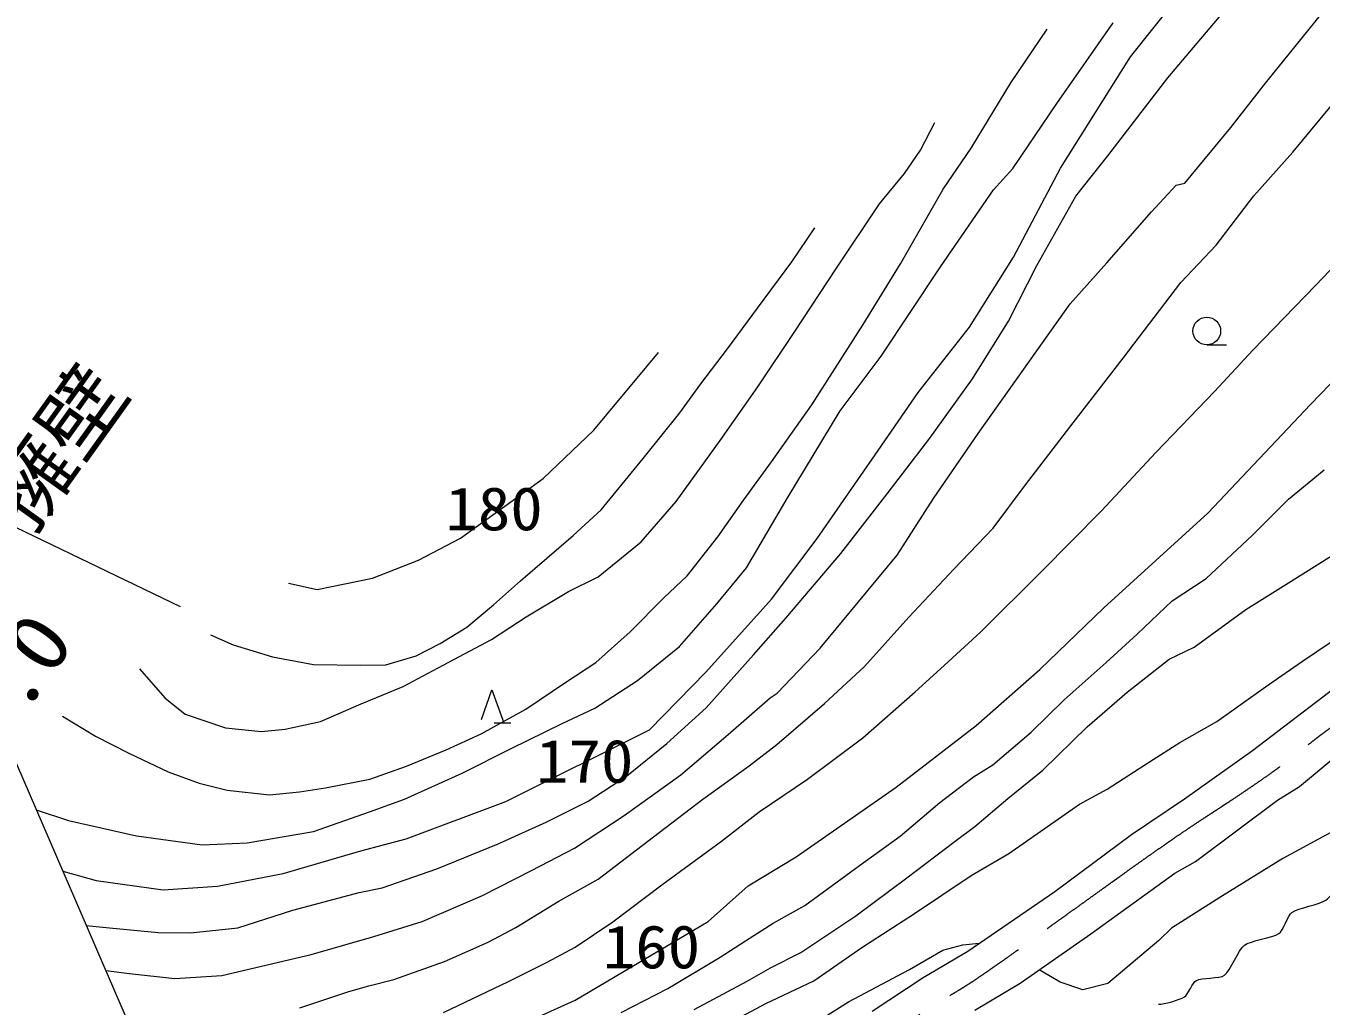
# Model space of a CAD drawing. Units: millimetres, scale not verified. Extents: x 40000 to 680000, y 20000 to 380000.
# Drawn here: x 280169 to 334966, y 275987 to 317458 of the extents above; entities that cross this region are included whole.
import ezdxf
from ezdxf.enums import TextEntityAlignment as Align

# ---------------------------------------------------------------- set-up
doc = ezdxf.new("R2010")
doc.units = ezdxf.units.MM
doc.header["$LTSCALE"] = 1000
doc.linetypes.add('CHAIN', pattern=[18.5, 12, -1.5, 3.5, -1.5])
doc.layers.add('M-BMK', color=2, linetype='CHAIN', lineweight=13)
doc.layers.add('M-WORK', color=1, linetype='Continuous', lineweight=13)
doc.styles.add('ＭＳ ゴシック', font='')
doc.styles.get('ＭＳ ゴシック').set_extended_font_data('MS Gothic')

msp = doc.modelspace()

# ---------------------------------------------------------------- linework, layer by layer
at = {"layer": 'M-BMK'}
msp.add_open_spline([(291880, 259957), (293667, 260804), (294147, 261033), (295574, 261775), (297097, 262567), (297928, 263053), (299421, 263899), (300985, 264785), (301849, 265303), (303402, 266207), (304617, 266915), (305307, 267296), (306511, 268023), (308039, 268946), (308881, 269486), (310399, 270424), (311449, 271073), (312070, 271387), (313087, 272086), (314986, 273390), (315962, 274246), (317858, 275554), (318820, 276217), (319423, 276492), (320392, 277144), (321808, 278097), (322562, 278688), (323952, 279678), (325752, 280960), (326742, 281704), (328559, 282961), (330336, 284192), (331393, 284793), (333145, 286060), (334013, 286688), (334454, 287102), (335320, 287732), (336320, 288460), (336936, 288789), (337936, 289517), (339366, 290558), (340115, 291209), (341517, 292287), (342652, 293161), (343301, 293633), (344431, 294514), (345418, 295283), (345961, 295727), (346934, 296514), (347736, 297164), (348174, 297541), (348979, 298187), (350539, 299438), (351399, 300158), (353021, 301326), (353794, 301882), (354287, 302103), (355073, 302640), (355935, 303228), (356404, 303577), (357242, 304199), (358360, 305029), (358950, 305543), (360073, 306367), (361153, 307159), (361753, 307613), (362884, 308330), (363942, 309001), (364564, 309330), (365648, 309958), (366302, 310338), (366667, 310552), (367330, 310916), (368373, 311488), (368969, 311789), (370043, 312300), (370576, 312553), (370889, 312664), (371439, 312879), (372450, 313273), (372809, 313367), (374075, 313756)], degree=3, knots=[0, 0, 0, 0, 1, 1, 1, 2, 2, 2, 3, 3, 3, 4, 4, 4, 5, 5, 5, 6, 6, 6, 7, 7, 7, 8, 8, 8, 9, 9, 9, 10, 10, 10, 11, 11, 11, 12, 12, 12, 13, 13, 13, 14, 14, 14, 15, 15, 15, 16, 16, 16, 17, 17, 17, 18, 18, 18, 19, 19, 19, 20, 20, 20, 21, 21, 21, 22, 22, 22, 23, 23, 23, 24, 24, 24, 25, 25, 25, 26, 26, 26, 27, 27, 27, 27], dxfattribs=at)
at = {"layer": 'M-WORK'}
for p, q in [((326904, 316149), (329817, 319817)), ((328486, 315266), (331633, 318991)), ((332615, 315028), (334939, 317905)), ((321835, 315051), (323377, 317325)), ((323783, 314173), (326175, 317590)), ((323937, 311437), (326904, 316149)), ((325945, 311963), (328486, 315266)), ((320166, 312290), (321835, 315051)), ((331150, 313153), (332615, 315028)), ((333769, 312109), (336081, 314907)), ((321931, 311422), (323783, 314173)), ((318022, 312197), (318625, 313377)), ((329198, 310802), (331150, 313153)), ((317347, 311207), (318022, 312197)), ((318971, 310556), (320166, 312290)), ((324587, 310257), (325945, 311963)), ((332126, 310265), (333769, 312109)), ((321104, 310523), (321931, 311422)), ((321959, 307679), (323937, 311437)), ((316279, 309929), (317347, 311207)), ((327798, 309595), (328838, 310725)), ((328838, 310725), (329198, 310802)), ((317166, 307389), (318971, 310556)), ((318858, 307267), (321104, 310523)), ((322936, 307321), (324587, 310257)), ((330530, 308182), (332126, 310265)), ((314437, 307170), (316279, 309929)), ((252335, 309404), (286699, 292896)), ((325897, 307437), (327798, 309595)), ((334750, 306495), (337658, 309550)), ((312576, 307478), (313553, 308913)), ((329034, 306604), (330530, 308182)), ((311128, 305519), (312576, 307478)), ((320089, 304712), (321959, 307679)), ((324355, 305703), (325897, 307437)), ((312707, 304523), (314437, 307170)), ((315587, 304827), (317166, 307389)), ((316353, 303491), (318858, 307267)), ((321743, 304963), (322936, 307321)), ((326594, 303393), (329034, 306604)), ((332080, 303743), (334750, 306495)), ((309850, 303789), (311128, 305519)), ((322082, 302492), (324355, 305703)), ((334520, 301433), (338171, 305245)), ((313424, 301426), (315587, 304827)), ((317913, 301942), (320089, 304712)), ((320220, 302522), (321743, 304963)), ((311141, 302183), (312707, 304523)), ((304201, 300352), (306937, 303640)), ((308723, 302321), (309850, 303789)), ((330131, 303962), (330969, 303962)), ((330465, 301999), (332080, 303743)), ((314619, 301166), (316353, 303491)), ((324474, 300668), (326594, 303393)), ((318412, 300017), (320220, 302522)), ((320451, 300218), (322082, 302492)), ((307832, 301082), (308723, 302321)), ((309542, 299922), (311141, 302183)), ((316223, 299497), (317913, 301942)), ((327970, 299403), (330465, 301999)), ((311720, 299021), (313424, 301426)), ((330169, 296847), (334520, 301433)), ((306285, 299155), (307832, 301082)), ((312377, 297460), (314619, 301166)), ((302056, 298309), (304201, 300352)), ((322465, 298035), (324474, 300668)), ((307674, 297334), (309542, 299922)), ((316605, 297660), (318412, 300017)), ((318562, 297469), (320451, 300218)), ((313651, 295774), (316223, 299497)), ((325676, 296935), (327970, 299403)), ((304503, 296980), (306285, 299155)), ((310547, 297408), (311720, 299021)), ((333586, 297433), (335102, 298679)), ((298562, 295779), (302056, 298309)), ((314641, 295136), (316605, 297660)), ((321098, 296209), (322465, 298035)), ((306200, 295636), (307674, 297334)), ((309446, 295836), (310547, 297408)), ((310662, 294533), (312377, 297460)), ((317034, 295067), (318562, 297469)), ((332058, 295917), (333586, 297433)), ((303316, 295898), (304503, 296980)), ((323144, 294375), (325676, 296935)), ((325781, 292837), (330169, 296847)), ((319428, 294466), (321098, 296209)), ((330106, 294080), (332058, 295917)), ((296777, 294854), (298562, 295779)), ((301088, 293985), (303316, 295898)), ((304384, 294142), (306200, 295636)), ((308142, 294184), (309446, 295836)), ((311709, 293203), (313651, 295774)), ((333471, 293830), (336131, 295491)), ((294837, 294096), (296777, 294854)), ((312320, 292402), (314641, 295136)), ((315390, 293089), (317034, 295067)), ((309405, 293010), (310662, 294533)), ((317520, 292438), (319428, 294466)), ((320566, 291815), (323144, 294375)), ((291279, 293878), (292487, 293608)), ((292487, 293608), (294837, 294096)), ((299955, 292962), (301088, 293985)), ((303120, 293526), (304384, 294142)), ((307165, 293260), (308142, 294184)), ((328667, 293130), (330106, 294080)), ((331782, 292766), (333471, 293830)), ((301337, 292458), (303120, 293526)), ((305730, 291825), (307165, 293260)), ((308940, 290110), (311709, 293203)), ((298827, 292012), (299955, 292962)), ((307827, 291202), (309405, 293010)), ((313771, 291124), (315390, 293089)), ((323065, 290229), (325781, 292837)), ((327190, 291717), (328667, 293130)), ((329599, 291170), (331782, 292766)), ((299862, 291495), (301337, 292458)), ((310953, 290852), (312320, 292402)), ((315648, 290356), (317520, 292438)), ((287981, 291691), (288932, 291272)), ((297694, 291324), (298827, 292012)), ((304282, 290527), (305730, 291825)), ((319024, 290393), (320566, 291815)), ((325880, 290522), (327190, 291717)), ((334186, 290582), (335957, 291775)), ((288932, 291272), (290609, 290760)), ((296678, 290813), (297694, 291324)), ((297824, 290407), (299862, 291495)), ((306038, 289762), (307827, 291202)), ((311960, 289223), (313771, 291124)), ((328535, 290665), (329599, 291170)), ((290609, 290760), (292333, 290439)), ((292333, 290439), (294319, 290413)), ((295393, 290426), (296678, 290813)), ((303017, 289695), (304282, 290527)), ((308944, 288613), (310953, 290852)), ((324094, 288942), (325880, 290522)), ((326755, 289270), (328535, 290665)), ((332608, 289491), (334186, 290582)), ((278164, 289948), (290990, 260245)), ((284980, 290250), (286048, 289024)), ((294319, 290413), (295393, 290426)), ((296134, 289509), (297824, 290407)), ((306548, 287682), (308940, 290110)), ((313951, 288787), (315648, 290356)), ((317786, 289283), (319024, 290393)), ((320368, 287856), (323065, 290229)), ((294358, 288775), (296134, 289509)), ((299447, 288106), (299883, 289365)), ((299883, 289365), (300388, 287978)), ((301320, 288555), (303017, 289695)), ((304239, 288597), (306038, 289762)), ((330562, 288023), (332608, 289491)), ((332066, 286802), (335572, 289482)), ((286048, 289024), (286913, 288336)), ((309879, 287476), (311652, 289030)), ((311652, 289030), (311960, 289223)), ((311942, 287053), (313951, 288787)), ((315584, 287338), (317786, 289283)), ((322707, 287581), (324094, 288942)), ((325076, 287802), (326755, 289270)), ((281712, 288260), (283108, 287401)), ((286913, 288336), (288610, 287759)), ((292627, 288021), (294358, 288775)), ((299432, 287500), (301320, 288555)), ((302863, 287945), (304239, 288597)), ((307292, 287099), (308944, 288613)), ((288610, 287759), (290131, 287602)), ((290131, 287602), (291140, 287700)), ((291140, 287700), (292627, 288021)), ((299986, 287978), (300680, 287978)), ((300698, 286881), (302863, 287945)), ((316987, 285248), (320368, 287856)), ((323195, 285968), (325076, 287802)), ((328993, 287133), (330562, 288023)), ((283108, 287401), (284517, 286687)), ((297945, 286831), (299432, 287500)), ((300470, 284643), (306548, 287682)), ((307876, 285768), (309879, 287476)), ((313244, 285595), (315584, 287338)), ((321076, 286194), (322707, 287581)), ((284517, 286687), (286188, 285901)), ((296267, 286137), (297945, 286831)), ((298624, 285835), (300698, 286881)), ((305586, 285714), (307292, 287099)), ((310767, 286154), (311942, 287053)), ((327708, 286325), (328993, 287133)), ((329188, 284752), (332066, 286802)), ((334053, 285281), (335967, 286874)), ((294721, 285586), (296267, 286137)), ((308804, 284741), (310767, 286154)), ((320254, 285680), (321076, 286194)), ((325919, 285169), (327708, 286325)), ((286188, 285901), (287505, 285422)), ((292846, 285219), (294721, 285586)), ((296193, 284743), (298624, 285835)), ((303962, 284659), (305586, 285714)), ((305474, 284047), (307876, 285768)), ((311189, 284209), (313244, 285595)), ((318841, 284601), (320254, 285680)), ((321718, 284766), (323195, 285968)), ((287505, 285422), (288691, 285127)), ((288691, 285127), (290480, 284931)), ((290480, 284931), (291739, 285055)), ((291739, 285055), (292846, 285219)), ((312761, 282299), (316987, 285248)), ((324745, 284527), (325919, 285169)), ((333128, 284703), (334053, 285281)), ((294707, 284202), (296193, 284743)), ((296262, 283061), (300470, 284643)), ((302182, 283769), (303962, 284659)), ((306960, 283328), (308804, 284741)), ((317158, 283175), (318841, 284601)), ((320323, 283591), (321718, 284766)), ((321754, 282444), (324745, 284527)), ((326940, 283242), (329188, 284752)), ((329647, 282108), (333128, 284703)), ((280605, 284295), (281972, 283844)), ((292330, 283376), (294707, 284202)), ((303380, 282672), (305474, 284047)), ((309593, 282971), (311189, 284209)), ((281972, 283844), (284853, 283193)), ((289532, 282899), (292330, 283376)), ((300145, 282851), (302182, 283769)), ((304382, 281364), (306960, 283328)), ((319488, 282958), (320323, 283591)), ((335532, 283414), (333348, 282232)), ((284853, 283193), (287624, 282807)), ((287624, 282807), (289532, 282899)), ((294338, 282557), (296262, 283061)), ((297558, 281796), (300145, 282851)), ((307070, 281118), (309593, 282971)), ((315437, 281929), (317158, 283175)), ((317442, 281417), (319488, 282958)), ((323704, 280832), (326940, 283242)), ((291047, 281604), (294338, 282557)), ((301556, 281722), (303380, 282672)), ((310729, 281076), (312761, 282299)), ((320167, 281518), (321754, 282444)), ((333348, 282232), (330792, 280652)), ((281729, 281691), (283135, 281298)), ((295237, 280989), (297558, 281796)), ((299488, 280669), (301556, 281722)), ((313125, 280247), (315437, 281929)), ((328774, 281608), (329647, 282108)), ((283135, 281298), (285976, 280903)), ((288278, 281065), (291047, 281604)), ((302693, 280410), (304382, 281364)), ((305005, 279549), (307070, 281118)), ((315286, 279811), (317442, 281417)), ((317717, 279875), (320167, 281518)), ((325229, 279051), (328774, 281608)), ((285976, 280903), (288278, 281065)), ((291466, 280044), (294273, 280796)), ((294273, 280796), (295237, 280989)), ((296932, 279564), (299488, 280669)), ((309039, 279566), (310729, 281076)), ((320017, 278315), (323704, 280832)), ((330792, 280652), (328634, 279291)), ((289136, 279301), (291466, 280044)), ((300895, 279318), (302693, 280410)), ((311789, 279489), (313125, 280247)), ((294890, 278934), (296932, 279564)), ((303409, 278484), (305005, 279549)), ((303410, 276239), (309039, 279566)), ((310607, 278744), (311789, 279489)), ((312956, 278261), (315286, 279811)), ((315534, 278462), (317717, 279875)), ((282720, 279396), (283704, 279301)), ((283704, 279301), (285759, 279099)), ((285759, 279099), (287126, 279081)), ((287126, 279081), (289136, 279301)), ((292231, 278177), (294890, 278934)), ((299730, 278694), (300895, 279318)), ((322236, 276958), (325229, 279051)), ((328634, 279291), (328095, 278764)), ((297886, 277878), (299730, 278694)), ((302225, 277851), (303409, 278484)), ((309541, 278063), (310607, 278744)), ((313506, 277059), (315534, 278462)), ((318962, 278360), (319806, 278580)), ((319806, 278580), (320504, 278647)), ((328095, 278764), (325937, 276940)), ((288454, 277278), (292231, 278177)), ((295730, 277116), (297886, 277878)), ((300592, 277026), (302225, 277851)), ((307332, 276727), (309541, 278063)), ((311671, 277609), (312956, 278261)), ((317549, 277534), (318962, 278360)), ((318129, 277200), (320017, 278315)), ((283545, 277487), (284550, 277367)), ((284550, 277367), (286476, 277149)), ((286476, 277149), (288454, 277278)), ((310690, 277040), (311671, 277609)), ((314971, 276167), (317549, 277534)), ((323933, 277004), (323038, 277519)), ((293826, 276607), (294684, 276841)), ((294684, 276841), (295730, 277116)), ((297831, 275723), (300592, 277026)), ((308442, 275839), (310690, 277040)), ((311469, 276095), (313506, 277059)), ((315971, 275779), (318129, 277200)), ((320322, 275815), (322236, 276958)), ((324883, 276670), (323933, 277004)), ((325937, 276940), (324883, 276670)), ((291752, 275910), (293826, 276607)), ((298807, 274171), (303410, 276239)), ((305354, 275712), (307332, 276727)), ((308707, 274627), (311469, 276095)), ((312393, 274552), (314971, 276167))]:
    msp.add_line(p, q, dxfattribs=at)
msp.add_circle((330131, 304548), 586, dxfattribs=at)
msp.add_open_spline([(328088, 276068), (328316, 276064), (328992, 276253), (329185, 276374), (329331, 276466), (329537, 276993), (329688, 277075), (329900, 277191), (330681, 277148), (330875, 277291), (331122, 277473), (331477, 278382), (331720, 278568), (331964, 278755), (332924, 278880), (333177, 279054), (333351, 279173), (333562, 279830), (333734, 279953), (333984, 280130), (334923, 280297), (335173, 280474), (335483, 280694), (336127, 281678), (336450, 281877), (336649, 282000), (337423, 281855), (337619, 281985), (337895, 282169), (338328, 283137), (338608, 283315), (338853, 283472), (339809, 283363), (340046, 283531), (340285, 283701), (340495, 284650), (340730, 284826), (340945, 284988), (341827, 284906), (342060, 285042), (342428, 285255), (343247, 286273), (343607, 286498), (343769, 286600), (344409, 286488), (344560, 286606), (344849, 286834), (345329, 287900), (345639, 288099), (345898, 288265), (346893, 288140), (347167, 288279), (347400, 288396), (347776, 289144), (347995, 289286), (348193, 289414), (348954, 289416), (349145, 289555), (349330, 289690), (349551, 290391), (349721, 290544), (349860, 290670), (350465, 290740), (350602, 290868), (350803, 291055), (351118, 291853), (351321, 292037), (351502, 292200), (352258, 292358), (352436, 292523), (352653, 292723), (352969, 293610), (353210, 293781), (353470, 293966), (354498, 293988), (354758, 294173), (354992, 294339), (355282, 295208), (355490, 295406), (355619, 295529), (356215, 295548), (356338, 295676), (356586, 295933), (356977, 296973), (357237, 297217), (357477, 297442), (358474, 297701), (358727, 297911), (358984, 298123), (359441, 299054), (359703, 299259), (359911, 299422), (360763, 299484), (360962, 299658), (361192, 299858), (361466, 300791), (361694, 300993), (361946, 301217), (362979, 301456), (363236, 301674), (363442, 301849), (363672, 302697), (363891, 302856), (364072, 302988), (364822, 302833), (365008, 302959), (365311, 303163), (365843, 304188), (366151, 304384), (366392, 304538), (367322, 304438), (367564, 304590), (367803, 304739), (368114, 305603), (368348, 305759), (368553, 305895), (369344, 305823), (369568, 305926), (369788, 306027), (370251, 306626), (370467, 306735), (370617, 306810), (371150, 306730), (371302, 306799), (371485, 306882), (371874, 307381), (372060, 307454), (372271, 307538), (372983, 307453), (373190, 307544), (373416, 307643), (373883, 308274), (374115, 308353), (374351, 308434), (375119, 308228), (375361, 308289), (375700, 308374), (376585, 308995), (376928, 309060), (377182, 309108), (377946, 308780), (378200, 308829), (378524, 308891), (379337, 309542), (379664, 309587), (379864, 309614), (380374, 309135), (380576, 309150), (380851, 309169), (381549, 309702), (381822, 309741), (382011, 309768), (382544, 309473), (382734, 309458), (383016, 309436), (383871, 309626), (384147, 309561), (384356, 309511), (384804, 308987), (385007, 308919), (385181, 308861), (385749, 309035), (385919, 308970), (386209, 308859), (386913, 308220), (387191, 308084), (387326, 308017), (387805, 308055), (387936, 307981), (388131, 307871), (388550, 307319), (388745, 307210), (388891, 307129), (389422, 307151), (389567, 307069), (389746, 306968), (390101, 306425), (390287, 306337), (390478, 306245), (391149, 306313), (391340, 306221), (391567, 306113), (392047, 305485), (392278, 305386), (392460, 305309), (393081, 305468), (393267, 305399), (393448, 305332), (393806, 304827), (393986, 304757), (394182, 304680), (394839, 304772), (395039, 304706), (395217, 304646), (395621, 304217), (395797, 304153), (396074, 304053), (396981, 304033), (397249, 303909), (397392, 303843), (397563, 303323), (397711, 303267), (397980, 303165), (398878, 303286), (399150, 303190), (399407, 303098), (399987, 302469), (400241, 302368), (400459, 302281), (401196, 302385), (401410, 302291), (401679, 302172), (402271, 301471), (402541, 301353), (402777, 301250), (403591, 301347), (403825, 301237), (404033, 301140), (404388, 300487), (404596, 300390), (404878, 300258), (405851, 300282), (406137, 300159), (406351, 300067), (406776, 299466), (406985, 299362), (407158, 299276), (407772, 299341), (407948, 299259), (408222, 299133), (408880, 298482), (409156, 298360), (409421, 298243), (410312, 298198), (410581, 298091), (410808, 298001), (411353, 297478), (411583, 297397), (411851, 297303), (412732, 297347), (412996, 297243), (413284, 297129), (413975, 296475), (414255, 296344), (414501, 296229), (415344, 296173), (415578, 296035), (415802, 295903), (416207, 295178), (416439, 295059), (416673, 294939), (417502, 295011), (417749, 294918), (417999, 294823), (418588, 294236), (418841, 294147), (419118, 294050), (420025, 294108), (420305, 294019), (420563, 293936), (421202, 293393), (421461, 293312), (421628, 293260), (422171, 293454), (422334, 293389), (422595, 293286), (423172, 292613), (423439, 292529), (423809, 292412), (425003, 292526), (425379, 292426), (425584, 292371), (426021, 291838), (426226, 291784), (426458, 291723), (427188, 291943), (427421, 291887), (427637, 291834), (428128, 291316), (428346, 291270), (428717, 291191), (429873, 291353), (430247, 291283), (430427, 291249), (430825, 290807), (431005, 290769), (431416, 290682), (432471, 290581), (433202, 290547)], degree=3, knots=[0, 0, 0, 0, 1, 1, 1, 2, 2, 2, 3, 3, 3, 4, 4, 4, 5, 5, 5, 6, 6, 6, 7, 7, 7, 8, 8, 8, 9, 9, 9, 10, 10, 10, 11, 11, 11, 12, 12, 12, 13, 13, 13, 14, 14, 14, 15, 15, 15, 16, 16, 16, 17, 17, 17, 18, 18, 18, 19, 19, 19, 20, 20, 20, 21, 21, 21, 22, 22, 22, 23, 23, 23, 24, 24, 24, 25, 25, 25, 26, 26, 26, 27, 27, 27, 28, 28, 28, 29, 29, 29, 30, 30, 30, 31, 31, 31, 32, 32, 32, 33, 33, 33, 34, 34, 34, 35, 35, 35, 36, 36, 36, 37, 37, 37, 38, 38, 38, 39, 39, 39, 40, 40, 40, 41, 41, 41, 42, 42, 42, 43, 43, 43, 44, 44, 44, 45, 45, 45, 46, 46, 46, 47, 47, 47, 48, 48, 48, 49, 49, 49, 50, 50, 50, 51, 51, 51, 52, 52, 52, 53, 53, 53, 54, 54, 54, 55, 55, 55, 56, 56, 56, 57, 57, 57, 58, 58, 58, 59, 59, 59, 60, 60, 60, 61, 61, 61, 62, 62, 62, 63, 63, 63, 64, 64, 64, 65, 65, 65, 66, 66, 66, 67, 67, 67, 68, 68, 68, 69, 69, 69, 70, 70, 70, 71, 71, 71, 72, 72, 72, 73, 73, 73, 74, 74, 74, 75, 75, 75, 76, 76, 76, 77, 77, 77, 78, 78, 78, 79, 79, 79, 80, 80, 80, 81, 81, 81, 82, 82, 82, 83, 83, 83, 84, 84, 84, 85, 85, 85, 86, 86, 86, 87, 87, 87, 88, 88, 88, 89, 89, 89, 90, 90, 90, 91, 91, 91, 92, 92, 92, 93, 93, 93, 94, 94, 94, 95, 95, 95, 96, 96, 96, 96], dxfattribs=at)

# ---------------------------------------------------------------- texts
at = {"layer": 'M-WORK', "style": 'ＭＳ ゴシック'}
for s, width, p in [('コンクリート擁壁', 1.05, (276713, 289489)), ('L=7.0', 1.1, (280130, 287047))]:
    msp.add_text(s, height=2566, rotation=54.444, dxfattribs=dict(at, width=width)).set_placement(p, align=Align.BOTTOM_CENTER)
at = {"layer": 'M-WORK', "style": 'ＭＳ ゴシック', "width": 1.1}
for s, p in [('180', (297920, 295567)), ('170', (301756, 284885)), ('160', (304580, 277033))]:
    msp.add_text(s, height=1833, dxfattribs=at).set_placement(p, align=Align.BOTTOM_LEFT)

doc.saveas('drawing.dxf')
